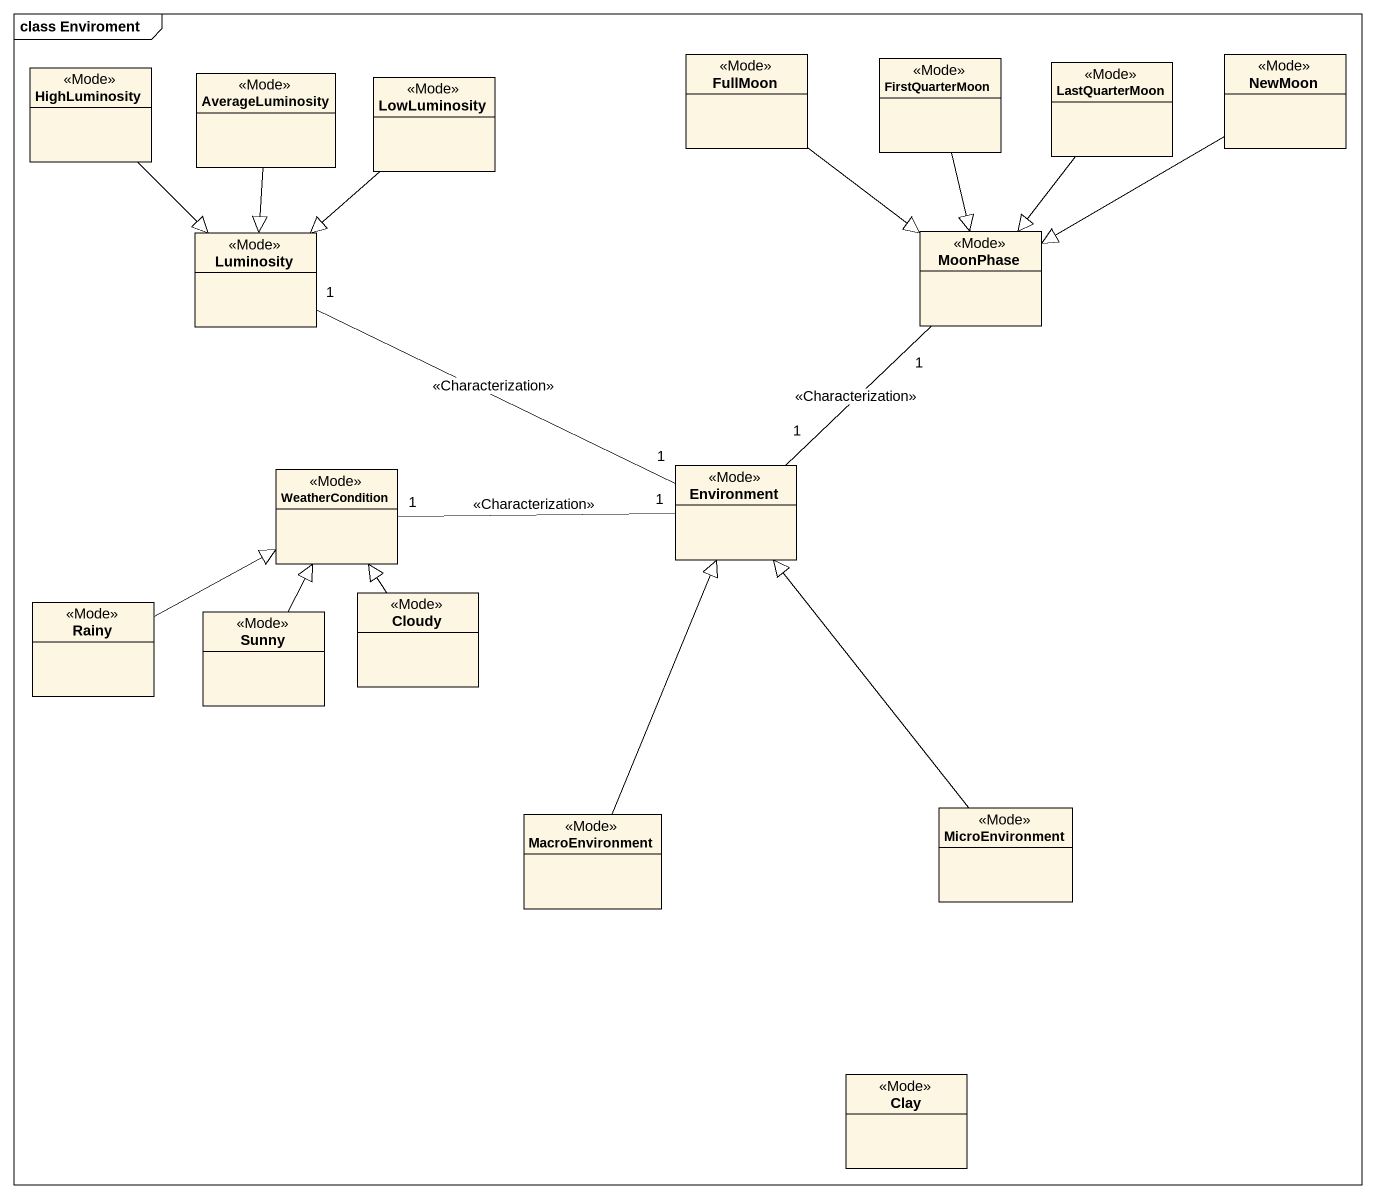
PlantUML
@startuml
mainframe class Enviroment
hide circle
hide empty members
class HighLuminosity <<Mode>>
class AverageLuminosity <<Mode>>
class LowLuminosity <<Mode>>
class FullMoon <<Mode>>
class FirstQuarterMoon <<Mode>>
class LastQuarterMoon <<Mode>>
class NewMoon <<Mode>>
class Luminosity <<Mode>>
class MoonPhase <<Mode>>
class WeatherCondition <<Mode>>
class Environment <<Mode>>
class Rainy <<Mode>>
class Sunny <<Mode>>
class Cloudy <<Mode>>
class MacroEnvironment <<Mode>>
class MicroEnvironment <<Mode>>
class Clay <<Mode>>
HighLuminosity --|> Luminosity
AverageLuminosity --|> Luminosity
LowLuminosity --|> Luminosity
FullMoon --|> MoonPhase
FirstQuarterMoon --|> MoonPhase
LastQuarterMoon --|> MoonPhase
NewMoon -left-|> MoonPhase
Luminosity "1" -right- "1" Environment : <<Characterization>>
MoonPhase "1" -- "1" Environment : <<Characterization>>
WeatherCondition "1" -right- "1" Environment : <<Characterization>>
Rainy -right-|> WeatherCondition
Sunny -up-|> WeatherCondition
Cloudy -up-|> WeatherCondition
MacroEnvironment -up-|> Environment
MicroEnvironment -up-|> Environment
@enduml
